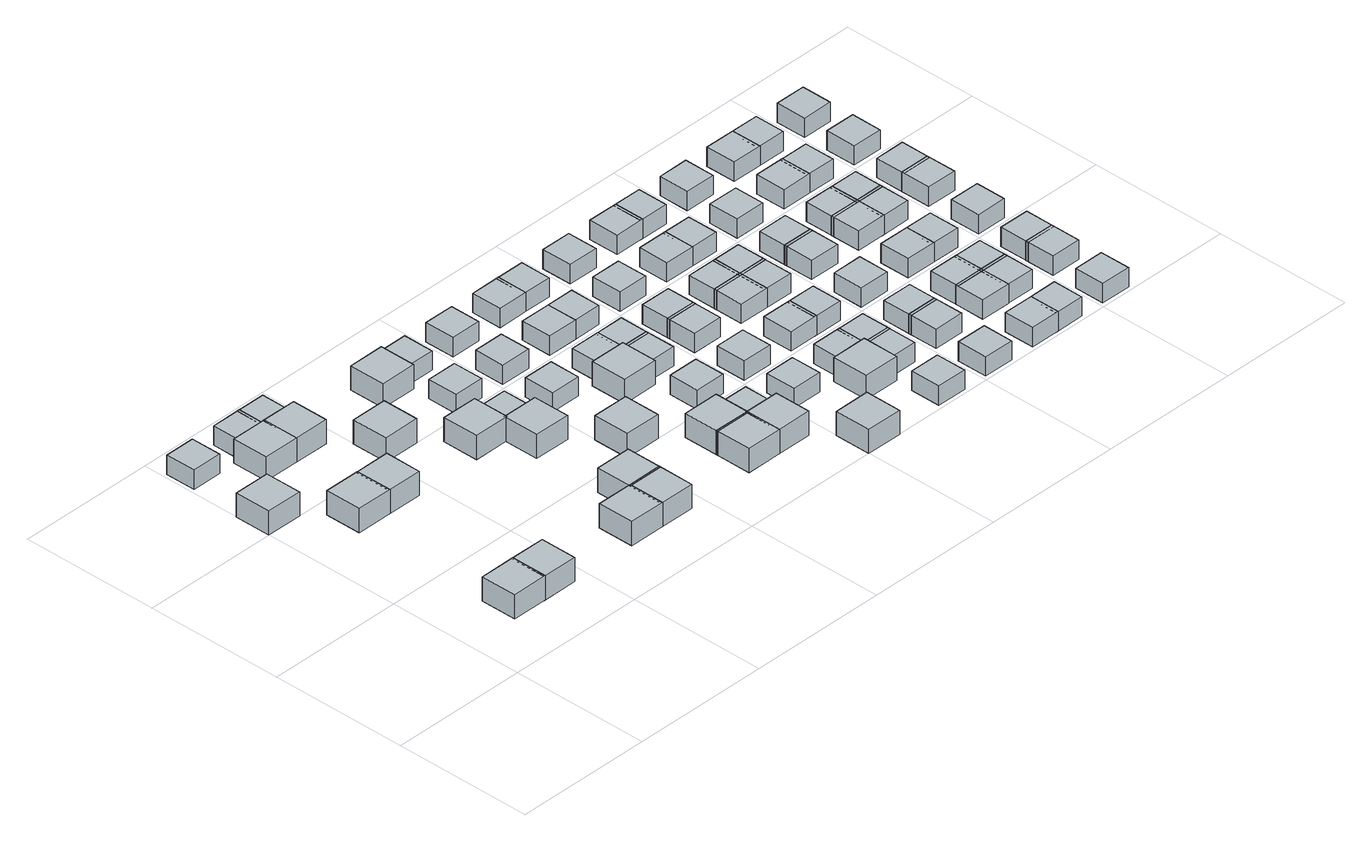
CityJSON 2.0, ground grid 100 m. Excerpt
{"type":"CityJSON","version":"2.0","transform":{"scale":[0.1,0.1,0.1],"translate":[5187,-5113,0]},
"CityObjects":{
"object1":{"type":"GenericCityObject","geometry":[{"type":"Solid","lod":"1","boundaries":[[[[0,1,2,3]],[[4,5,1,0]],[[5,6,2,1]],[[6,7,3,2]],[[7,4,0,3]],[[7,6,5,4]]]]}]},
"object2":{"type":"GenericCityObject","geometry":[{"type":"Solid","lod":"1","boundaries":[[[[8,9,10,11]],[[12,13,9,8]],[[13,14,10,9]],[[14,15,11,10]],[[15,12,8,11]],[[15,14,13,12]]]]}]},
"object3":{"type":"GenericCityObject","geometry":[{"type":"Solid","lod":"1","boundaries":[[[[16,17,18,19]],[[20,21,17,16]],[[21,22,18,17]],[[22,23,19,18]],[[23,20,16,19]],[[23,22,21,20]]]]}]},
"object4":{"type":"GenericCityObject","geometry":[{"type":"Solid","lod":"1","boundaries":[[[[24,25,26,27]],[[28,29,25,24]],[[29,30,26,25]],[[30,31,27,26]],[[31,28,24,27]],[[31,30,29,28]]]]}]},
"object5":{"type":"GenericCityObject","geometry":[{"type":"Solid","lod":"1","boundaries":[[[[32,33,34,35]],[[36,37,33,32]],[[37,38,34,33]],[[38,39,35,34]],[[39,36,32,35]],[[39,38,37,36]]]]}]},
"object6":{"type":"GenericCityObject","geometry":[{"type":"Solid","lod":"1","boundaries":[[[[40,41,42,43]],[[44,45,41,40]],[[45,46,42,41]],[[46,47,43,42]],[[47,44,40,43]],[[47,46,45,44]]]]}]},
"object7":{"type":"GenericCityObject","geometry":[{"type":"Solid","lod":"1","boundaries":[[[[48,49,50,51]],[[52,53,49,48]],[[53,54,50,49]],[[54,55,51,50]],[[55,52,48,51]],[[55,54,53,52]]]]}]},
"object8":{"type":"GenericCityObject","geometry":[{"type":"Solid","lod":"1","boundaries":[[[[56,57,58,59]],[[60,61,57,56]],[[61,62,58,57]],[[62,63,59,58]],[[63,60,56,59]],[[63,62,61,60]]]]}]},
"object9":{"type":"GenericCityObject","geometry":[{"type":"Solid","lod":"1","boundaries":[[[[64,65,66,67]],[[68,69,65,64]],[[69,70,66,65]],[[70,71,67,66]],[[71,68,64,67]],[[71,70,69,68]]]]}]},
"object10":{"type":"GenericCityObject","geometry":[{"type":"Solid","lod":"1","boundaries":[[[[72,73,74,75]],[[76,77,73,72]],[[77,78,74,73]],[[78,79,75,74]],[[79,76,72,75]],[[79,78,77,76]]]]}]},
"object11":{"type":"GenericCityObject","geometry":[{"type":"Solid","lod":"1","boundaries":[[[[80,81,82,83]],[[84,85,81,80]],[[85,86,82,81]],[[86,87,83,82]],[[87,84,80,83]],[[87,86,85,84]]]]}]},
"object12":{"type":"GenericCityObject","geometry":[{"type":"Solid","lod":"1","boundaries":[[[[88,89,90,91]],[[92,93,89,88]],[[93,94,90,89]],[[94,95,91,90]],[[95,92,88,91]],[[95,94,93,92]]]]}]},
"object13":{"type":"GenericCityObject","geometry":[{"type":"Solid","lod":"1","boundaries":[[[[96,97,98,99]],[[100,101,97,96]],[[101,102,98,97]],[[102,103,99,98]],[[103,100,96,99]],[[103,102,101,100]]]]}]},
"object14":{"type":"GenericCityObject","geometry":[{"type":"Solid","lod":"1","boundaries":[[[[104,105,106,107]],[[108,109,105,104]],[[109,110,106,105]],[[110,111,107,106]],[[111,108,104,107]],[[111,110,109,108]]]]}]},
"object15":{"type":"GenericCityObject","geometry":[{"type":"Solid","lod":"1","boundaries":[[[[112,113,114,115]],[[116,117,113,112]],[[117,118,114,113]],[[118,119,115,114]],[[119,116,112,115]],[[119,118,117,116]]]]}]},
"object16":{"type":"GenericCityObject","geometry":[{"type":"Solid","lod":"1","boundaries":[[[[120,121,122,123]],[[124,125,121,120]],[[125,126,122,121]],[[126,127,123,122]],[[127,124,120,123]],[[127,126,125,124]]]]}]},
"object17":{"type":"GenericCityObject","geometry":[{"type":"Solid","lod":"1","boundaries":[[[[128,129,130,131]],[[132,133,129,128]],[[133,134,130,129]],[[134,135,131,130]],[[135,132,128,131]],[[135,134,133,132]]]]}]},
"object18":{"type":"GenericCityObject","geometry":[{"type":"Solid","lod":"1","boundaries":[[[[136,137,138,139]],[[140,141,137,136]],[[141,142,138,137]],[[142,143,139,138]],[[143,140,136,139]],[[143,142,141,140]]]]}]},
"object19":{"type":"GenericCityObject","geometry":[{"type":"Solid","lod":"1","boundaries":[[[[144,145,146,147]],[[148,149,145,144]],[[149,150,146,145]],[[150,151,147,146]],[[151,148,144,147]],[[151,150,149,148]]]]}]},
"object20":{"type":"GenericCityObject","geometry":[{"type":"Solid","lod":"1","boundaries":[[[[152,153,154,155]],[[156,157,153,152]],[[157,158,154,153]],[[158,159,155,154]],[[159,156,152,155]],[[159,158,157,156]]]]}]},
"object21":{"type":"GenericCityObject","geometry":[{"type":"Solid","lod":"1","boundaries":[[[[160,161,162,163]],[[164,165,161,160]],[[165,166,162,161]],[[166,167,163,162]],[[167,164,160,163]],[[167,166,165,164]]]]}]},
"object22":{"type":"GenericCityObject","geometry":[{"type":"Solid","lod":"1","boundaries":[[[[168,169,170,171]],[[172,173,169,168]],[[173,174,170,169]],[[174,175,171,170]],[[175,172,168,171]],[[175,174,173,172]]]]}]},
"object23":{"type":"GenericCityObject","geometry":[{"type":"Solid","lod":"1","boundaries":[[[[176,177,178,179]],[[180,181,177,176]],[[181,182,178,177]],[[182,183,179,178]],[[183,180,176,179]],[[183,182,181,180]]]]}]},
"object24":{"type":"GenericCityObject","geometry":[{"type":"Solid","lod":"1","boundaries":[[[[184,185,186,187]],[[188,189,185,184]],[[189,190,186,185]],[[190,191,187,186]],[[191,188,184,187]],[[191,190,189,188]]]]}]},
"object25":{"type":"GenericCityObject","geometry":[{"type":"Solid","lod":"1","boundaries":[[[[192,193,194,195]],[[196,197,193,192]],[[197,198,194,193]],[[198,199,195,194]],[[199,196,192,195]],[[199,198,197,196]]]]}]},
"object26":{"type":"GenericCityObject","geometry":[{"type":"Solid","lod":"1","boundaries":[[[[200,201,202,203]],[[204,205,201,200]],[[205,206,202,201]],[[206,207,203,202]],[[207,204,200,203]],[[207,206,205,204]]]]}]},
"object27":{"type":"GenericCityObject","geometry":[{"type":"Solid","lod":"1","boundaries":[[[[208,209,210,211]],[[212,213,209,208]],[[213,214,210,209]],[[214,215,211,210]],[[215,212,208,211]],[[215,214,213,212]]]]}]},
"object28":{"type":"GenericCityObject","geometry":[{"type":"Solid","lod":"1","boundaries":[[[[216,217,218,219]],[[220,221,217,216]],[[221,222,218,217]],[[222,223,219,218]],[[223,220,216,219]],[[223,222,221,220]]]]}]},
"object29":{"type":"GenericCityObject","geometry":[{"type":"Solid","lod":"1","boundaries":[[[[224,225,226,227]],[[228,229,225,224]],[[229,230,226,225]],[[230,231,227,226]],[[231,228,224,227]],[[231,230,229,228]]]]}]},
"object30":{"type":"GenericCityObject","geometry":[{"type":"Solid","lod":"1","boundaries":[[[[232,233,234,235]],[[236,237,233,232]],[[237,238,234,233]],[[238,239,235,234]],[[239,236,232,235]],[[239,238,237,236]]]]}]},
"object31":{"type":"GenericCityObject","geometry":[{"type":"Solid","lod":"1","boundaries":[[[[240,241,242,243]],[[244,245,241,240]],[[245,246,242,241]],[[246,247,243,242]],[[247,244,240,243]],[[247,246,245,244]]]]}]},
"object32":{"type":"GenericCityObject","geometry":[{"type":"Solid","lod":"1","boundaries":[[[[248,249,250,251]],[[252,253,249,248]],[[253,254,250,249]],[[254,255,251,250]],[[255,252,248,251]],[[255,254,253,252]]]]}]},
"object33":{"type":"GenericCityObject","geometry":[{"type":"Solid","lod":"1","boundaries":[[[[256,257,258,259]],[[260,261,257,256]],[[261,262,258,257]],[[262,263,259,258]],[[263,260,256,259]],[[263,262,261,260]]]]}]},
"object34":{"type":"GenericCityObject","geometry":[{"type":"Solid","lod":"1","boundaries":[[[[264,265,266,267]],[[268,269,265,264]],[[269,270,266,265]],[[270,271,267,266]],[[271,268,264,267]],[[271,270,269,268]]]]}]},
"object35":{"type":"GenericCityObject","geometry":[{"type":"Solid","lod":"1","boundaries":[[[[272,273,274,275]],[[276,277,273,272]],[[277,278,274,273]],[[278,279,275,274]],[[279,276,272,275]],[[279,278,277,276]]]]}]},
"object36":{"type":"GenericCityObject","geometry":[{"type":"Solid","lod":"1","boundaries":[[[[280,281,282,283]],[[284,285,281,280]],[[285,286,282,281]],[[286,287,283,282]],[[287,284,280,283]],[[287,286,285,284]]]]}]},
"object37":{"type":"GenericCityObject","geometry":[{"type":"Solid","lod":"1","boundaries":[[[[288,289,290,291]],[[292,293,289,288]],[[293,294,290,289]],[[294,295,291,290]],[[295,292,288,291]],[[295,294,293,292]]]]}]},
"object38":{"type":"GenericCityObject","geometry":[{"type":"Solid","lod":"1","boundaries":[[[[296,297,298,299]],[[300,301,297,296]],[[301,302,298,297]],[[302,303,299,298]],[[303,300,296,299]],[[303,302,301,300]]]]}]},
"object39":{"type":"GenericCityObject","geometry":[{"type":"Solid","lod":"1","boundaries":[[[[304,305,306,307]],[[308,309,305,304]],[[309,310,306,305]],[[310,311,307,306]],[[311,308,304,307]],[[311,310,309,308]]]]}]},
"object40":{"type":"GenericCityObject","geometry":[{"type":"Solid","lod":"1","boundaries":[[[[312,313,314,315]],[[316,317,313,312]],[[317,318,314,313]],[[318,319,315,314]],[[319,316,312,315]],[[319,318,317,316]]]]}]},
"object41":{"type":"GenericCityObject","geometry":[{"type":"Solid","lod":"1","boundaries":[[[[320,321,322,323]],[[324,325,321,320]],[[325,326,322,321]],[[326,327,323,322]],[[327,324,320,323]],[[327,326,325,324]]]]}]},
"object42":{"type":"GenericCityObject","geometry":[{"type":"Solid","lod":"1","boundaries":[[[[328,329,330,331]],[[332,333,329,328]],[[333,334,330,329]],[[334,335,331,330]],[[335,332,328,331]],[[335,334,333,332]]]]}]},
"object43":{"type":"GenericCityObject","geometry":[{"type":"Solid","lod":"1","boundaries":[[[[336,337,338,339]],[[340,341,337,336]],[[341,342,338,337]],[[342,343,339,338]],[[343,340,336,339]],[[343,342,341,340]]]]}]},
"object44":{"type":"GenericCityObject","geometry":[{"type":"Solid","lod":"1","boundaries":[[[[344,345,346,347]],[[348,349,345,344]],[[349,350,346,345]],[[350,351,347,346]],[[351,348,344,347]],[[351,350,349,348]]]]}]},
"object45":{"type":"GenericCityObject","geometry":[{"type":"Solid","lod":"1","boundaries":[[[[352,353,354,355]],[[356,357,353,352]],[[357,358,354,353]],[[358,359,355,354]],[[359,356,352,355]],[[359,358,357,356]]]]}]},
"object46":{"type":"GenericCityObject","geometry":[{"type":"Solid","lod":"1","boundaries":[[[[360,361,362,363]],[[364,365,361,360]],[[365,366,362,361]],[[366,367,363,362]],[[367,364,360,363]],[[367,366,365,364]]]]}]},
"object47":{"type":"GenericCityObject","geometry":[{"type":"Solid","lod":"1","boundaries":[[[[368,369,370,371]],[[372,373,369,368]],[[373,374,370,369]],[[374,375,371,370]],[[375,372,368,371]],[[375,374,373,372]]]]}]},
"object48":{"type":"GenericCityObject","geometry":[{"type":"Solid","lod":"1","boundaries":[[[[376,377,378,379]],[[380,381,377,376]],[[381,382,378,377]],[[382,383,379,378]],[[383,380,376,379]],[[383,382,381,380]]]]}]},
"object49":{"type":"GenericCityObject","geometry":[{"type":"Solid","lod":"1","boundaries":[[[[384,385,386,387]],[[388,389,385,384]],[[389,390,386,385]],[[390,391,387,386]],[[391,388,384,387]],[[391,390,389,388]]]]}]},
"object50":{"type":"GenericCityObject","geometry":[{"type":"Solid","lod":"1","boundaries":[[[[392,393,394,395]],[[396,397,393,392]],[[397,398,394,393]],[[398,399,395,394]],[[399,396,392,395]],[[399,398,397,396]]]]}]},
"object51":{"type":"GenericCityObject","geometry":[{"type":"Solid","lod":"1","boundaries":[[[[400,401,402,403]],[[404,405,401,400]],[[405,406,402,401]],[[406,407,403,402]],[[407,404,400,403]],[[407,406,405,404]]]]}]},
"object52":{"type":"GenericCityObject","geometry":[{"type":"Solid","lod":"1","boundaries":[[[[408,409,410,411]],[[412,413,409,408]],[[413,414,410,409]],[[414,415,411,410]],[[415,412,408,411]],[[415,414,413,412]]]]}]},
"object53":{"type":"GenericCityObject","geometry":[{"type":"Solid","lod":"1","boundaries":[[[[416,417,418,419]],[[420,421,417,416]],[[421,422,418,417]],[[422,423,419,418]],[[423,420,416,419]],[[423,422,421,420]]]]}]},
"object54":{"type":"GenericCityObject","geometry":[{"type":"Solid","lod":"1","boundaries":[[[[424,425,426,427]],[[428,429,425,424]],[[429,430,426,425]],[[430,431,427,426]],[[431,428,424,427]],[[431,430,429,428]]]]}]},
"object55":{"type":"GenericCityObject","geometry":[{"type":"Solid","lod":"1","boundaries":[[[[432,433,434,435]],[[436,437,433,432]],[[437,438,434,433]],[[438,439,435,434]],[[439,436,432,435]],[[439,438,437,436]]]]}]},
"object56":{"type":"GenericCityObject","geometry":[{"type":"Solid","lod":"1","boundaries":[[[[440,441,442,443]],[[444,445,441,440]],[[445,446,442,441]],[[446,447,443,442]],[[447,444,440,443]],[[447,446,445,444]]]]}]},
"object57":{"type":"GenericCityObject","geometry":[{"type":"Solid","lod":"1","boundaries":[[[[448,449,450,451]],[[452,453,449,448]],[[453,454,450,449]],[[454,455,451,450]],[[455,452,448,451]],[[455,454,453,452]]]]}]},
"object58":{"type":"GenericCityObject","geometry":[{"type":"Solid","lod":"1","boundaries":[[[[456,457,458,459]],[[460,461,457,456]],[[461,462,458,457]],[[462,463,459,458]],[[463,460,456,459]],[[463,462,461,460]]]]}]},
"object59":{"type":"GenericCityObject","geometry":[{"type":"Solid","lod":"1","boundaries":[[[[464,465,466,467]],[[468,469,465,464]],[[469,470,466,465]],[[470,471,467,466]],[[471,468,464,467]],[[471,470,469,468]]]]}]},
"object60":{"type":"GenericCityObject","geometry":[{"type":"Solid","lod":"1","boundaries":[[[[472,473,474,475]],[[476,477,473,472]],[[477,478,474,473]],[[478,479,475,474]],[[479,476,472,475]],[[479,478,477,476]]]]}]},
"object61":{"type":"GenericCityObject","geometry":[{"type":"Solid","lod":"1","boundaries":[[[[480,481,482,483]],[[484,485,481,480]],[[485,486,482,481]],[[486,487,483,482]],[[487,484,480,483]],[[487,486,485,484]]]]}]},
"object62":{"type":"GenericCityObject","geometry":[{"type":"Solid","lod":"1","boundaries":[[[[488,489,490,491]],[[492,493,489,488]],[[493,494,490,489]],[[494,495,491,490]],[[495,492,488,491]],[[495,494,493,492]]]]}]},
"object63":{"type":"GenericCityObject","geometry":[{"type":"Solid","lod":"1","boundaries":[[[[496,497,498,499]],[[500,501,497,496]],[[501,502,498,497]],[[502,503,499,498]],[[503,500,496,499]],[[503,502,501,500]]]]}]},
"object64":{"type":"GenericCityObject","geometry":[{"type":"Solid","lod":"1","boundaries":[[[[504,505,506,507]],[[508,509,505,504]],[[509,510,506,505]],[[510,511,507,506]],[[511,508,504,507]],[[511,510,509,508]]]]}]},
"object65":{"type":"GenericCityObject","geometry":[{"type":"Solid","lod":"1","boundaries":[[[[512,513,514,515]],[[516,517,513,512]],[[517,518,514,513]],[[518,519,515,514]],[[519,516,512,515]],[[519,518,517,516]]]]}]},
"object66":{"type":"GenericCityObject","geometry":[{"type":"Solid","lod":"1","boundaries":[[[[520,521,522,523]],[[524,525,521,520]],[[525,526,522,521]],[[526,527,523,522]],[[527,524,520,523]],[[527,526,525,524]]]]}]},
"object67":{"type":"GenericCityObject","geometry":[{"type":"Solid","lod":"1","boundaries":[[[[528,529,530,531]],[[532,533,529,528]],[[533,534,530,529]],[[534,535,531,530]],[[535,532,528,531]],[[535,534,533,532]]]]}]},
"object68":{"type":"GenericCityObject","geometry":[{"type":"Solid","lod":"1","boundaries":[[[[536,537,538,539]],[[540,541,537,536]],[[541,542,538,537]],[[542,543,539,538]],[[543,540,536,539]],[[543,542,541,540]]]]}]},
"object69":{"type":"GenericCityObject","geometry":[{"type":"Solid","lod":"1","boundaries":[[[[544,545,546,547]],[[548,549,545,544]],[[549,550,546,545]],[[550,551,547,546]],[[551,548,544,547]],[[551,550,549,548]]]]}]},
"object70":{"type":"GenericCityObject","geometry":[{"type":"Solid","lod":"1","boundaries":[[[[552,553,554,555]],[[556,557,553,552]],[[557,558,554,553]],[[558,559,555,554]],[[559,556,552,555]],[[559,558,557,556]]]]}]},
"object71":{"type":"GenericCityObject","geometry":[{"type":"Solid","lod":"1","boundaries":[[[[560,561,562,563]],[[564,565,561,560]],[[565,566,562,561]],[[566,567,563,562]],[[567,564,560,563]],[[567,566,565,564]]]]}]},
"object72":{"type":"GenericCityObject","geometry":[{"type":"Solid","lod":"1","boundaries":[[[[568,569,570,571]],[[572,573,569,568]],[[573,574,570,569]],[[574,575,571,570]],[[575,572,568,571]],[[575,574,573,572]]]]}]},
"object73":{"type":"GenericCityObject","geometry":[{"type":"Solid","lod":"1","boundaries":[[[[576,577,578,579]],[[580,581,577,576]],[[581,582,578,577]],[[582,583,579,578]],[[583,580,576,579]],[[583,582,581,580]]]]}]},
"object74":{"type":"GenericCityObject","geometry":[{"type":"Solid","lod":"1","boundaries":[[[[584,585,586,587]],[[588,589,585,584]],[[589,590,586,585]],[[590,591,587,586]],[[591,588,584,587]],[[591,590,589,588]]]]}]},
"object75":{"type":"GenericCityObject","geometry":[{"type":"Solid","lod":"1","boundaries":[[[[592,593,594,595]],[[596,597,593,592]],[[597,598,594,593]],[[598,599,595,594]],[[599,596,592,595]],[[599,598,597,596]]]]}]},
"object76":{"type":"GenericCityObject","geometry":[{"type":"Solid","lod":"1","boundaries":[[[[600,601,602,603]],[[604,605,601,600]],[[605,606,602,601]],[[606,607,603,602]],[[607,604,600,603]],[[607,606,605,604]]]]}]},
"object77":{"type":"GenericCityObject","geometry":[{"type":"Solid","lod":"1","boundaries":[[[[608,609,610,611]],[[612,613,609,608]],[[613,614,610,609]],[[614,615,611,610]],[[615,612,608,611]],[[615,614,613,612]]]]}]},
"object78":{"type":"GenericCityObject","geometry":[{"type":"Solid","lod":"1","boundaries":[[[[616,617,618,619]],[[620,621,617,616]],[[621,622,618,617]],[[622,623,619,618]],[[623,620,616,619]],[[623,622,621,620]]]]}]},
"object79":{"type":"GenericCityObject","geometry":[{"type":"Solid","lod":"1","boundaries":[[[[624,625,626,627]],[[628,629,625,624]],[[629,630,626,625]],[[630,631,627,626]],[[631,628,624,627]],[[631,630,629,628]]]]}]},
"object80":{"type":"GenericCityObject","geometry":[{"type":"Solid","lod":"1","boundaries":[[[[632,633,634,635]],[[636,637,633,632]],[[637,638,634,633]],[[638,639,635,634]],[[639,636,632,635]],[[639,638,637,636]]]]}]},
"object81":{"type":"GenericCityObject","geometry":[{"type":"Solid","lod":"1","boundaries":[[[[640,641,642,643]],[[644,645,641,640]],[[645,646,642,641]],[[646,647,643,642]],[[647,644,640,643]],[[647,646,645,644]]]]}]},
"object82":{"type":"GenericCityObject","geometry":[{"type":"Solid","lod":"1","boundaries":[[[[648,649,650,651]],[[652,653,649,648]],[[653,654,650,649]],[[654,655,651,650]],[[655,652,648,651]],[[655,654,653,652]]]]}]},
"object83":{"type":"GenericCityObject","geometry":[{"type":"Solid","lod":"1","boundaries":[[[[656,657,658,659]],[[660,661,657,656]],[[661,662,658,657]],[[662,663,659,658]],[[663,660,656,659]],[[663,662,661,660]]]]}]},
"object84":{"type":"GenericCityObject","geometry":[{"type":"Solid","lod":"1","boundaries":[[[[664,665,666,667]],[[668,669,665,664]],[[669,670,666,665]],[[670,671,667,666]],[[671,668,664,667]],[[671,670,669,668]]]]}]},
"object85":{"type":"GenericCityObject","geometry":[{"type":"Solid","lod":"1","boundaries":[[[[672,673,674,675]],[[676,677,673,672]],[[677,678,674,673]],[[678,679,675,674]],[[679,676,672,675]],[[679,678,677,676]]]]}]},
"object86":{"type":"GenericCityObject","geometry":[{"type":"Solid","lod":"1","boundaries":[[[[680,681,682,683]],[[684,685,681,680]],[[685,686,682,681]],[[686,687,683,682]],[[687,684,680,683]],[[687,686,685,684]]]]}]},
"object87":{"type":"GenericCityObject","geometry":[{"type":"Solid","lod":"1","boundaries":[[[[688,689,690,691]],[[692,693,689,688]],[[693,694,690,689]],[[694,695,691,690]],[[695,692,688,691]],[[695,694,693,692]]]]}]},
"object88":{"type":"GenericCityObject","geometry":[{"type":"Solid","lod":"1","boundaries":[[[[696,697,698,699]],[[700,701,697,696]],[[701,702,698,697]],[[702,703,699,698]],[[703,700,696,699]],[[703,702,701,700]]]]}]},
"object89":{"type":"GenericCityObject","geometry":[{"type":"Solid","lod":"1","boundaries":[[[[704,705,706,707]],[[708,709,705,704]],[[709,710,706,705]],[[710,711,707,706]],[[711,708,704,707]],[[711,710,709,708]]]]}]},
"object90":{"type":"GenericCityObject","geometry":[{"type":"Solid","lod":"1","boundaries":[[[[712,713,714,715]],[[716,717,713,712]],[[717,718,714,713]],[[718,719,715,714]],[[719,716,712,715]],[[719,718,717,716]]]]}]},
"object91":{"type":"GenericCityObject","geometry":[{"type":"Solid","lod":"1","boundaries":[[[[720,721,722,723]],[[724,725,721,720]],[[725,726,722,721]],[[726,727,723,722]],[[727,724,720,723]],[[727,726,725,724]]]]}]}
},
"vertices":[
[380,380,0],[642,380,0],[642,642,0],[380,642,0],[380,380,175],[642,380,175],[642,642,175],[380,642,175],
[0,2000,0],[262,2000,0],[262,2262,0],[0,2262,0],[0,2000,175],[262,2000,175],[262,2262,175],[0,2262,175],
[630,380,0],[892,380,0],[892,642,0],[630,642,0],[630,380,175],[892,380,175],[892,642,175],[630,642,175],
[30,2630,0],[250,2630,0],[250,2850,0],[30,2850,0],[30,2630,140],[250,2630,140],[250,2850,140],[30,2850,140],
[380,1630,0],[642,1630,0],[642,1892,0],[380,1892,0],[380,1630,175],[642,1630,175],[642,1892,175],[380,1892,175],
[380,2380,0],[642,2380,0],[642,2642,0],[380,2642,0],[380,2380,175],[642,2380,175],[642,2642,175],[380,2642,175],
[630,1630,0],[892,1630,0],[892,1892,0],[630,1892,0],[630,1630,175],[892,1630,175],[892,1892,175],[630,1892,175],
[430,2630,0],[650,2630,0],[650,2850,0],[430,2850,0],[430,2630,140],[650,2630,140],[650,2850,140],[430,2850,140],
[630,2380,0],[892,2380,0],[892,2642,0],[630,2642,0],[630,2380,175],[892,2380,175],[892,2642,175],[630,2642,175],
[630,2630,0],[850,2630,0],[850,2850,0],[630,2850,0],[630,2630,140],[850,2630,140],[850,2850,140],[630,2850,140],
[1380,380,0],[1642,380,0],[1642,642,0],[1380,642,0],[1380,380,175],[1642,380,175],[1642,642,175],[1380,642,175],
[1000,2000,0],[1262,2000,0],[1262,2262,0],[1000,2262,0],[1000,2000,175],[1262,2000,175],[1262,2262,175],[1000,2262,175],
[1630,380,0],[1892,380,0],[1892,642,0],[1630,642,0],[1630,380,175],[1892,380,175],[1892,642,175],[1630,642,175],
[1630,630,0],[1892,630,0],[1892,892,0],[1630,892,0],[1630,630,175],[1892,630,175],[1892,892,175],[1630,892,175],
[1380,1630,0],[1642,1630,0],[1642,1892,0],[1380,1892,0],[1380,1630,175],[1642,1630,175],[1642,1892,175],[1380,1892,175],
[1630,1380,0],[1892,1380,0],[1892,1642,0],[1630,1642,0],[1630,1380,175],[1892,1380,175],[1892,1642,175],[1630,1642,175],
[1630,1630,0],[1850,1630,0],[1850,1850,0],[1630,1850,0],[1630,1630,140],[1850,1630,140],[1850,1850,140],[1630,1850,140],
[1380,2380,0],[1642,2380,0],[1642,2642,0],[1380,2642,0],[1380,2380,175],[1642,2380,175],[1642,2642,175],[1380,2642,175],
[1630,2030,0],[1850,2030,0],[1850,2250,0],[1630,2250,0],[1630,2030,140],[1850,2030,140],[1850,2250,140],[1630,2250,140],
[2000,1000,0],[2262,1000,0],[2262,1262,0],[2000,1262,0],[2000,1000,175],[2262,1000,175],[2262,1262,175],[2000,1262,175],
[1630,2430,0],[1850,2430,0],[1850,2650,0],[1630,2650,0],[1630,2430,140],[1850,2430,140],[1850,2650,140],[1630,2650,140],
[2030,1630,0],[2250,1630,0],[2250,1850,0],[2030,1850,0],[2030,1630,140],[2250,1630,140],[2250,1850,140],[2030,1850,140],
[2380,380,0],[2642,380,0],[2642,642,0],[2380,642,0],[2380,380,175],[2642,380,175],[2642,642,175],[2380,642,175],
[2380,630,0],[2642,630,0],[2642,892,0],[2380,892,0],[2380,630,175],[2642,630,175],[2642,892,175],[2380,892,175],
[2030,2030,0],[2250,2030,0],[2250,2250,0],[2030,2250,0],[2030,2030,140],[2250,2030,140],[2250,2250,140],[2030,2250,140],
[2030,2430,0],[2250,2430,0],[2250,2650,0],[2030,2650,0],[2030,2430,140],[2250,2430,140],[2250,2650,140],[2030,2650,140],
[2630,380,0],[2892,380,0],[2892,642,0],[2630,642,0],[2630,380,175],[2892,380,175],[2892,642,175],[2630,642,175],
[2630,630,0],[2850,630,0],[2850,850,0],[2630,850,0],[2630,630,140],[2850,630,140],[2850,850,140],[2630,850,140],
[2380,1380,0],[2642,1380,0],[2642,1642,0],[2380,1642,0],[2380,1380,175],[2642,1380,175],[2642,1642,175],[2380,1642,175],
[2430,1630,0],[2650,1630,0],[2650,1850,0],[2430,1850,0],[2430,1630,140],[2650,1630,140],[2650,1850,140],[2430,1850,140],
[2630,1030,0],[2850,1030,0],[2850,1250,0],[2630,1250,0],[2630,1030,140],[2850,1030,140],[2850,1250,140],[2630,1250,140],
[3000,0,0],[3262,0,0],[3262,262,0],[3000,262,0],[3000,0,175],[3262,0,175],[3262,262,175],[3000,262,175],
[2430,2030,0],[2650,2030,0],[2650,2250,0],[2430,2250,0],[2430,2030,140],[2650,2030,140],[2650,2250,140],[2430,2250,140],
[2630,1430,0],[2850,1430,0],[2850,1650,0],[2630,1650,0],[2630,1430,140],[2850,1430,140],[2850,1650,140],[2630,1650,140],
[2630,1630,0],[2850,1630,0],[2850,1850,0],[2630,1850,0],[2630,1630,140],[2850,1630,140],[2850,1850,140],[2630,1850,140],
[2430,2430,0],[2650,2430,0],[2650,2650,0],[2430,2650,0],[2430,2430,140],[2650,2430,140],[2650,2650,140],[2430,2650,140],
[3030,630,0],[3250,630,0],[3250,850,0],[3030,850,0],[3030,630,140],[3250,630,140],[3250,850,140],[3030,850,140],
[2630,2030,0],[2850,2030,0],[2850,2250,0],[2630,2250,0],[2630,2030,140],[2850,2030,140],[2850,2250,140],[2630,2250,140],
[3030,1030,0],[3250,1030,0],[3250,1250,0],[3030,1250,0],[3030,1030,140],[3250,1030,140],[3250,1250,140],[3030,1250,140],
[2630,2430,0],[2850,2430,0],[2850,2650,0],[2630,2650,0],[2630,2430,140],[2850,2430,140],[2850,2650,140],[2630,2650,140],
[3030,1430,0],[3250,1430,0],[3250,1650,0],[3030,1650,0],[3030,1430,140],[3250,1430,140],[3250,1650,140],[3030,1650,140],
[3030,1630,0],[3250,1630,0],[3250,1850,0],[3030,1850,0],[3030,1630,140],[3250,1630,140],[3250,1850,140],[3030,1850,140],
[3380,380,0],[3642,380,0],[3642,642,0],[3380,642,0],[3380,380,175],[3642,380,175],[3642,642,175],[3380,642,175],
[3430,630,0],[3650,630,0],[3650,850,0],[3430,850,0],[3430,630,140],[3650,630,140],[3650,850,140],[3430,850,140],
[3630,30,0],[3850,30,0],[3850,250,0],[3630,250,0],[3630,30,140],[3850,30,140],[3850,250,140],[3630,250,140],
[3030,2030,0],[3250,2030,0],[3250,2250,0],[3030,2250,0],[3030,2030,140],[3250,2030,140],[3250,2250,140],[3030,2250,140],
[3430,1030,0],[3650,1030,0],[3650,1250,0],[3430,1250,0],[3430,1030,140],[3650,1030,140],[3650,1250,140],[3430,1250,140],
[3630,430,0],[3850,430,0],[3850,650,0],[3630,650,0],[3630,430,140],[3850,430,140],[3850,650,140],[3630,650,140],
[3030,2430,0],[3250,2430,0],[3250,2650,0],[3030,2650,0],[3030,2430,140],[3250,2430,140],[3250,2650,140],[3030,2650,140],
[3630,630,0],[3850,630,0],[3850,850,0],[3630,850,0],[3630,630,140],[3850,630,140],[3850,850,140],[3630,850,140],
[3430,1430,0],[3650,1430,0],[3650,1650,0],[3430,1650,0],[3430,1430,140],[3650,1430,140],[3650,1650,140],[3430,1650,140],
[3430,1630,0],[3650,1630,0],[3650,1850,0],[3430,1850,0],[3430,1630,140],[3650,1630,140],[3650,1850,140],[3430,1850,140],
[3630,1030,0],[3850,1030,0],[3850,1250,0],[3630,1250,0],[3630,1030,140],[3850,1030,140],[3850,1250,140],[3630,1250,140],
[4030,30,0],[4250,30,0],[4250,250,0],[4030,250,0],[4030,30,140],[4250,30,140],[4250,250,140],[4030,250,140],
[3430,2030,0],[3650,2030,0],[3650,2250,0],[3430,2250,0],[3430,2030,140],[3650,2030,140],[3650,2250,140],[3430,2250,140],
[3630,1430,0],[3850,1430,0],[3850,1650,0],[3630,1650,0],[3630,1430,140],[3850,1430,140],[3850,1650,140],[3630,1650,140],
[3630,1630,0],[3850,1630,0],[3850,1850,0],[3630,1850,0],[3630,1630,140],[3850,1630,140],[3850,1850,140],[3630,1850,140],
[4030,430,0],[4250,430,0],[4250,650,0],[4030,650,0],[4030,430,140],[4250,430,140],[4250,650,140],[4030,650,140],
[3430,2430,0],[3650,2430,0],[3650,2650,0],[3430,2650,0],[3430,2430,140],[3650,2430,140],[3650,2650,140],[3430,2650,140],
[4030,630,0],[4250,630,0],[4250,850,0],[4030,850,0],[4030,630,140],[4250,630,140],[4250,850,140],[4030,850,140],
[3630,2030,0],[3850,2030,0],[3850,2250,0],[3630,2250,0],[3630,2030,140],[3850,2030,140],[3850,2250,140],[3630,2250,140],
[4030,1030,0],[4250,1030,0],[4250,1250,0],[4030,1250,0],[4030,1030,140],[4250,1030,140],[4250,1250,140],[4030,1250,140],
[3630,2430,0],[3850,2430,0],[3850,2650,0],[3630,2650,0],[3630,2430,140],[3850,2430,140],[3850,2650,140],[3630,2650,140],
[4430,30,0],[4650,30,0],[4650,250,0],[4430,250,0],[4430,30,140],[4650,30,140],[4650,250,140],[4430,250,140],
[4030,1430,0],[4250,1430,0],[4250,1650,0],[4030,1650,0],[4030,1430,140],[4250,1430,140],[4250,1650,140],[4030,1650,140],
[4030,1630,0],[4250,1630,0],[4250,1850,0],[4030,1850,0],[4030,1630,140],[4250,1630,140],[4250,1850,140],[4030,1850,140],
[4430,430,0],[4650,430,0],[4650,650,0],[4430,650,0],[4430,430,140],[4650,430,140],[4650,650,140],[4430,650,140],
[4430,630,0],[4650,630,0],[4650,850,0],[4430,850,0],[4430,630,140],[4650,630,140],[4650,850,140],[4430,850,140],
[4630,30,0],[4850,30,0],[4850,250,0],[4630,250,0],[4630,30,140],[4850,30,140],[4850,250,140],[4630,250,140],
[4030,2030,0],[4250,2030,0],[4250,2250,0],[4030,2250,0],[4030,2030,140],[4250,2030,140],[4250,2250,140],[4030,2250,140],
[4430,1030,0],[4650,1030,0],[4650,1250,0],[4430,1250,0],[4430,1030,140],[4650,1030,140],[4650,1250,140],[4430,1250,140],
[4630,430,0],[4850,430,0],[4850,650,0],[4630,650,0],[4630,430,140],[4850,430,140],[4850,650,140],[4630,650,140],
[4030,2430,0],[4250,2430,0],[4250,2650,0],[4030,2650,0],[4030,2430,140],[4250,2430,140],[4250,2650,140],[4030,2650,140],
[4630,630,0],[4850,630,0],[4850,850,0],[4630,850,0],[4630,630,140],[4850,630,140],[4850,850,140],[4630,850,140],
[4430,1430,0],[4650,1430,0],[4650,1650,0],[4430,1650,0],[4430,1430,140],[4650,1430,140],[4650,1650,140],[4430,1650,140],
[4430,1630,0],[4650,1630,0],[4650,1850,0],[4430,1850,0],[4430,1630,140],[4650,1630,140],[4650,1850,140],[4430,1850,140],
[4630,1030,0],[4850,1030,0],[4850,1250,0],[4630,1250,0],[4630,1030,140],[4850,1030,140],[4850,1250,140],[4630,1250,140],
[5030,30,0],[5250,30,0],[5250,250,0],[5030,250,0],[5030,30,140],[5250,30,140],[5250,250,140],[5030,250,140],
[4430,2030,0],[4650,2030,0],[4650,2250,0],[4430,2250,0],[4430,2030,140],[4650,2030,140],[4650,2250,140],[4430,2250,140],
[4630,1430,0],[4850,1430,0],[4850,1650,0],[4630,1650,0],[4630,1430,140],[4850,1430,140],[4850,1650,140],[4630,1650,140],
[4630,1630,0],[4850,1630,0],[4850,1850,0],[4630,1850,0],[4630,1630,140],[4850,1630,140],[4850,1850,140],[4630,1850,140],
[5030,430,0],[5250,430,0],[5250,650,0],[5030,650,0],[5030,430,140],[5250,430,140],[5250,650,140],[5030,650,140],
[4430,2430,0],[4650,2430,0],[4650,2650,0],[4430,2650,0],[4430,2430,140],[4650,2430,140],[4650,2650,140],[4430,2650,140],
[5030,630,0],[5250,630,0],[5250,850,0],[5030,850,0],[5030,630,140],[5250,630,140],[5250,850,140],[5030,850,140],
[4630,2030,0],[4850,2030,0],[4850,2250,0],[4630,2250,0],[4630,2030,140],[4850,2030,140],[4850,2250,140],[4630,2250,140],
[5030,1030,0],[5250,1030,0],[5250,1250,0],[5030,1250,0],[5030,1030,140],[5250,1030,140],[5250,1250,140],[5030,1250,140],
[4630,2430,0],[4850,2430,0],[4850,2650,0],[4630,2650,0],[4630,2430,140],[4850,2430,140],[4850,2650,140],[4630,2650,140],
[5030,1430,0],[5250,1430,0],[5250,1650,0],[5030,1650,0],[5030,1430,140],[5250,1430,140],[5250,1650,140],[5030,1650,140],
[5030,1630,0],[5250,1630,0],[5250,1850,0],[5030,1850,0],[5030,1630,140],[5250,1630,140],[5250,1850,140],[5030,1850,140],
[5030,2030,0],[5250,2030,0],[5250,2250,0],[5030,2250,0],[5030,2030,140],[5250,2030,140],[5250,2250,140],[5030,2250,140],
[5030,2430,0],[5250,2430,0],[5250,2650,0],[5030,2650,0],[5030,2430,140],[5250,2430,140],[5250,2650,140],[5030,2650,140]
]}
